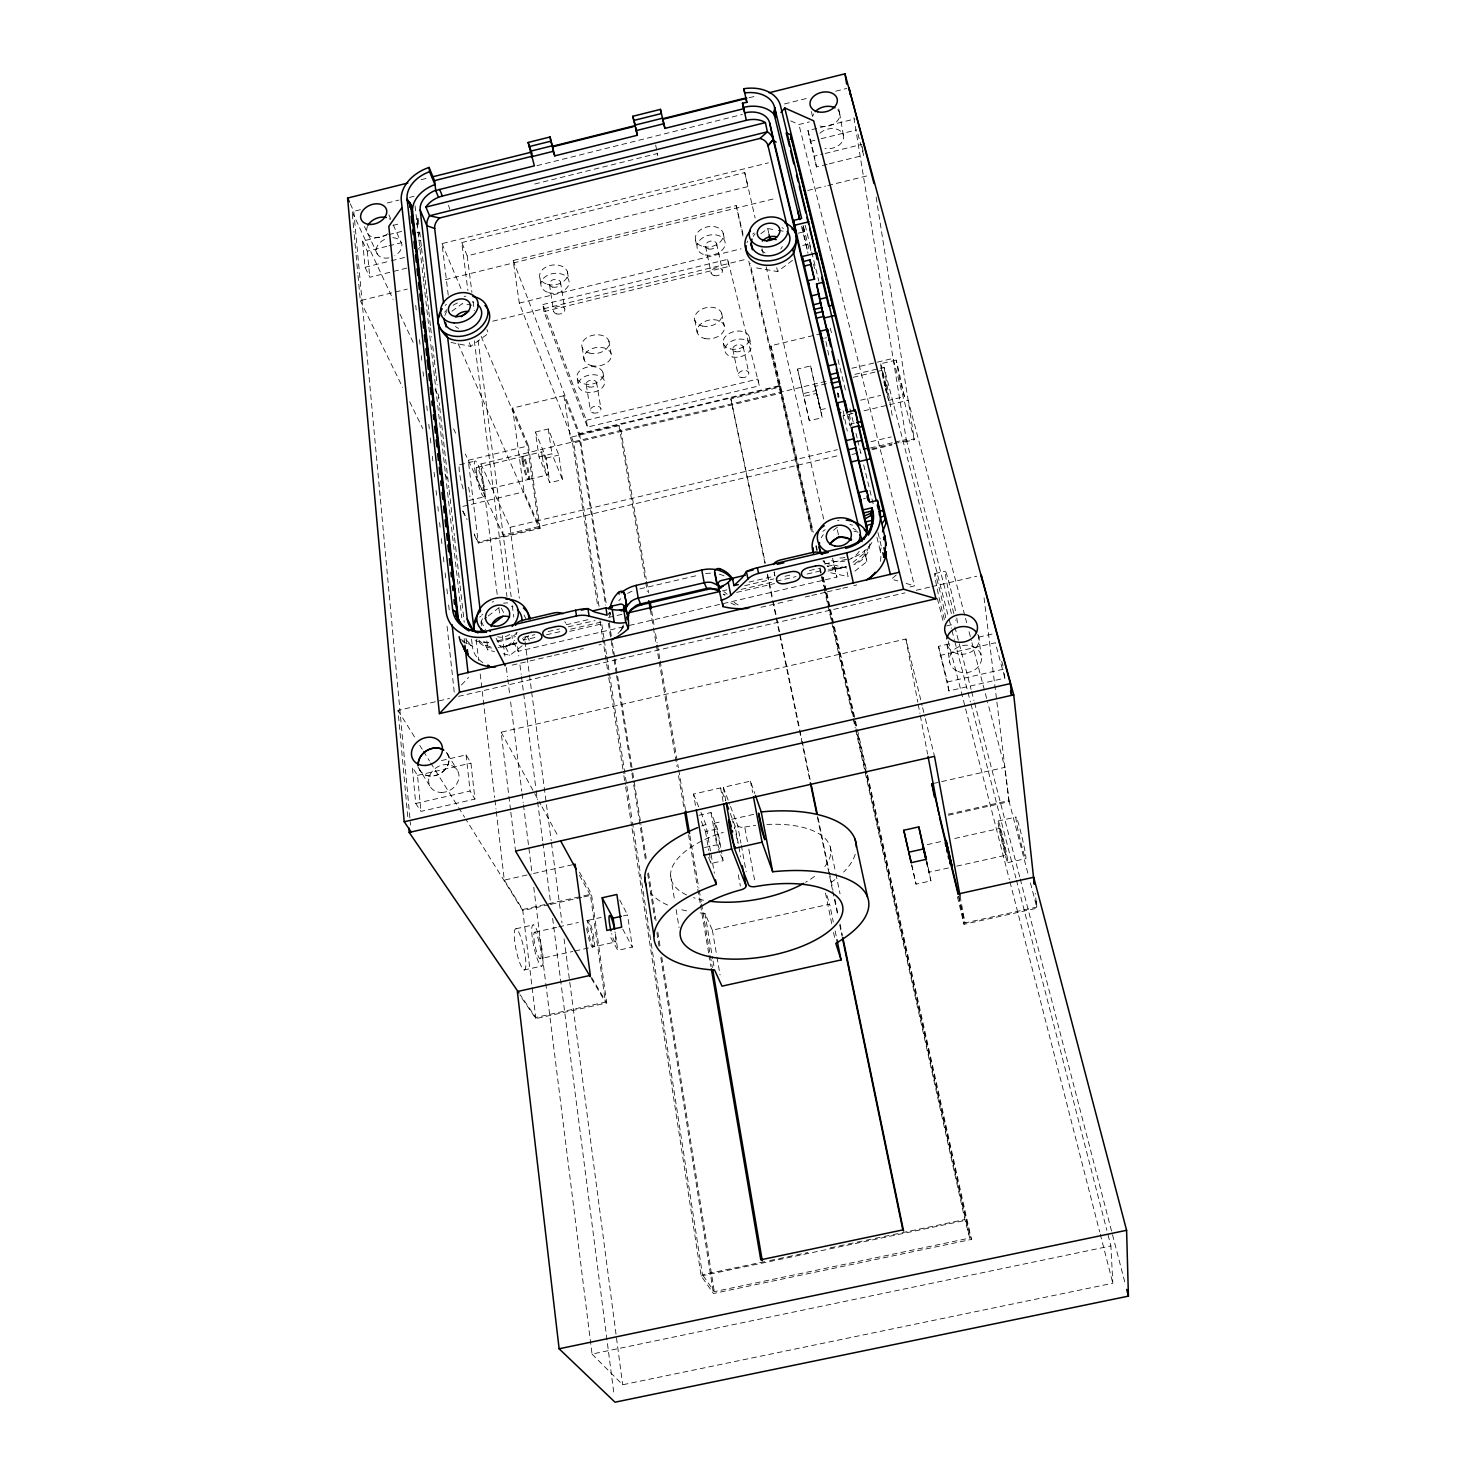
<?xml version="1.0" encoding="UTF-8"?>
<svg xmlns="http://www.w3.org/2000/svg" width="1476" height="1476" viewBox="0 0 1476 1476"><rect width="100%" height="100%" fill="white"/><g stroke="black" fill="none" stroke-linecap="round" stroke-linejoin="round"><path stroke-width="0.75" stroke-dasharray="5 3.75" d="M904.437 396.62L899.419 378.502L896.338 360.07L904.437 396.62L888.847 400.347L882.076 370.31L883.441 378.594M999.824 828.387L1006.042 855.213L999.824 828.387L952.776 838.94M416.878 224.85L418.132 218.042L418.815 224.038M880.342 561.36A33.542 27.657 -13.3 0 0 880.231 550.899L881.781 545.677M418.741 234.961L419.571 232.507M880.047 538.15L880.194 538.998M876.965 537.393L880.231 550.899L881.947 548.297M620.363 631.027L621.728 629.366A35.996 29.52 -22.6 0 0 623.389 627.042M618.001 633.555L621.728 629.366M418.206 249.259L421.14 246.012M461.434 685.03L468.575 677.392M896.246 574.976L891.541 579.09L897.795 580.954M854.936 571.138L866.892 561.581L865.047 552.67L853.017 562.282M833.423 530.29L836.837 527.578L841.099 528.482M499.054 645.529L505.659 647.152L514.515 640.289M503.261 653.739L509.829 655.362L522.135 645.805M481.748 625.898L481.213 621.359L486.49 617.3M488.242 615.953L500.548 606.452M756.561 267.912L777.612 271.584L793.092 259.887M760.841 233.743L767.723 228.577L776.136 229.998M451.01 342.469L470.789 346.362L488.464 333.336L486.914 329.591M451.951 311.178L462.56 303.429L464.165 307.192M517.006 642.78L504.681 646.506A28.45 23.081 -25.5 0 0 515.382 641.82M506.379 646.064L506.489 646.045A25.166 4.594 -14.9 0 0 516.397 643.001M421.177 179.666L427.874 178.006M749.07 97.767L755.749 96.088M360.458 209.666L352.137 211.751L393.133 299.462M387.266 202.987L398.926 200.072M409.608 197.415L414.073 196.308M536.895 165.681L742.373 114.445M784.42 103.966L808.94 97.859M835.674 91.198L846.818 88.412M534.681 184.02L657.115 153.578L658.075 157.009L657.263 153.024M392.911 225.404L401.121 223.374M790.712 120.884L798.922 124.519L809.475 121.881M406.859 268.097L369.793 277.248L365.033 267.267L362.579 241.123L386.491 235.182M388.649 234.647L401.693 231.418M827.206 164.316L816.468 166.954L807.962 130.571L855.028 118.892M362.579 241.123L367.303 251.197L386.749 246.363M388.908 245.828L401.878 242.618M810.029 141.456L818.94 139.261M821.173 138.707L856.8 129.87M448.243 295.163L442.007 243.595L768.387 162.84M461.767 242.581L744.753 172.6L747.963 186.585L467.209 255.865L461.767 242.581L467.892 290.532M365.033 267.267L389.166 261.289M391.361 260.754L404.516 257.488M816.468 166.954L814.438 156.124L823.055 153.984M825.213 153.449L861.91 144.39M829.346 163.781L863.663 155.312L857.371 131.991M599.035 606.341L573.703 442.671L519.294 303.097L513.168 260.514L736.173 205.588L743.646 236.714M358.004 275.569L360.31 300.643L407.284 289.075M445.309 279.702L776.376 198.208M807.686 190.496L825.582 186.087M827.815 185.533L868.091 175.626M798.295 233.19L804.346 231.714L803.036 225.33M519.294 303.097L741.063 248.817M542.891 304.536L727.576 259.37L759.365 385.826L587.43 427.081L543.961 311.602L542.891 304.536L586.341 420.273L587.43 427.081M492.744 321.196L747.022 259.056M802.796 245.44L809.475 243.798L810.841 250.569M543.961 311.602L729.089 266.381L727.576 259.37M474.368 534.995L478.298 543.02L540.087 528.371L524.054 491.803L512.578 408.077L563.887 395.697L578.776 434.461L605.529 605.105M812.261 530.29L770.933 345.753L820.97 333.687M824.715 338.189L826.542 337.746M535.437 432.044L548.26 428.962L558.795 455.069L562.467 479.663L549.773 482.689L538.998 456.877L535.437 432.044L546.194 458.095L549.773 482.689M797.557 369.074L803.221 393.631L816.376 390.494L822.261 417.671L809.346 420.752L797.557 369.074L810.601 365.937L820.471 409.848L819.586 406.251M586.341 420.273L757.889 379.055L759.365 385.826M540.087 528.371L528.5 445.844L468.279 460.272L478.298 543.02M513.168 260.514L579.533 433.593L779.42 385.66L750.048 263.392M851.855 368.28L893.072 358.41L914.345 439.7L900.987 442.874M578.776 434.461L780.583 386.066L770.933 345.753M563.887 395.697L570.308 437.339L619.053 425.66L621.101 431.472L646.248 579.145M764.992 563.703L730.878 398.834L780.158 387.026M459.682 464.755L474.866 461.121M881.504 370.347L880.619 363.742L896.338 360.07M497.191 594.385L480.918 463.962L828.054 380.79M854.918 374.351L884.032 367.376L948.514 617.116M570.308 437.339L572.559 443.095L781.597 393.022M476.6 467.505L522.227 456.564M523.242 456.324L542.061 451.822M819.401 405.457L815.121 386.343L832.206 382.321M853.183 377.303L882.131 370.365M538.998 456.877L551.913 453.796L562.467 479.663M546.194 458.095L558.795 455.069M810.601 365.937L816.56 393.336L803.737 396.417L809.346 420.752M482.763 490.383L528.297 479.515M529.312 479.276L548.057 474.792M820.453 409.774L826.818 408.262M860.6 400.199L880.6 395.42M468.759 500.512L483.907 496.895A18.542 2.86 75.8 0 0 480.272 470.77A18.542 2.86 75.8 0 0 474.774 469.147A18.542 2.86 75.8 0 0 483.907 496.895M462.892 506.379L524.054 491.803M852.98 413.428L843.091 415.771L844.401 422.265M864.014 410.789L908.146 400.273L964.953 616.101M854.29 423.188L849.622 424.295L850.065 426.103M480.918 463.962L510.05 527.301L837.353 449.663M870.988 441.693L891.153 436.914M836.837 455.936L503.205 535.013L465.346 454.018M870.434 447.984L892.814 442.671M895.065 442.136L906.264 439.497L853.479 115.146M481.194 336.399L527.504 446.066L538.961 527.781L478.187 542.172L474.165 533.925M871.836 448.907L891.873 444.147M894.105 443.63L914.142 438.87M852.003 454.479L860.914 452.357M872.039 449.719L892.094 444.977M863.497 498.833L865.434 498.39M828.018 571.101L846.781 566.729M639.828 588.906L698.757 575.123M610.64 613.462L608.721 613.905L610.289 617.706M496.932 640.953L515.493 636.617M587.909 619.717L566.581 624.699L566.175 621.894M749.033 582.097L772.778 576.562M824.715 563.998L848.017 558.998M523.648 637.263L534.829 634.662M548.223 631.543L559.386 628.924M568.315 626.839L595.123 620.584M608.518 617.466L621.913 614.348M722.41 590.898L726.875 589.846M744.734 585.677L773.775 578.906M784.937 576.304L791.634 574.736M809.494 570.566L818.424 568.481M827.372 566.397L834.069 564.828L836.91 577.098L625.935 626.23M522.652 638.315L523.556 640.16L537.615 636.876M546.434 634.828L561.839 631.23M570.659 629.182L601.488 621.986M741.081 589.422L774.107 581.729M776.302 581.212L796.117 576.581M807.132 574.016L820.342 570.935M504.165 646.617L516.305 643.794M569.644 631.359L603.555 623.444M736.635 592.411L774.531 583.573M623.684 626.765L518.205 651.322L512.486 639.864L511.914 635.307M512.117 665.122L527.707 661.506M529.939 660.971L552.208 655.805M554.423 655.289L583.389 648.554M760.989 607.263L785.324 601.618M787.52 601.101L794.162 599.551M805.213 596.987L809.641 595.953M811.837 595.437L825.102 592.356M827.316 591.839L840.582 588.758M842.796 588.241L849.42 586.71M934.806 573.611L945.323 571.157M909.972 586.931L914.456 585.898L798.922 124.519M407.745 816.615L397.985 710.417L449.571 698.443M458.556 696.358L904.991 592.872M916.209 590.271L929.677 587.134M931.909 586.618L976.78 576.23M946.67 625.898L955.064 623.961M510.548 809.937L501.139 732.207L905.895 638.997L922.094 705.436M441.453 760.583L466.102 754.919L470.936 763.11L474.94 799.088L420.955 811.394L415.734 803.479L412.302 767.28L417.505 775.361L420.955 811.394M1004.363 673.628L1004.879 678.148L948.92 690.916L938.478 646.377L949.622 643.813M978.625 637.152L994.234 633.555M417.505 775.361L470.936 763.11M939.972 655.473L995.322 642.78L1004.879 678.148M415.734 803.479L470.088 791.062L474.94 799.088M948.92 690.916L947.481 681.967L1003.846 669.089L1001.448 660.215M695.473 805.379L693.517 794.07L720.602 787.926L725.417 800.619M725.786 800.878L723.314 787.317L750.454 781.155L754.771 793.461M698.868 815.305L711.026 812.556L717.465 828.848L720.878 847.999M714.218 823.257L722.687 821.339M731.727 819.309L754.199 814.235M701.34 821.394L705.491 831.56L717.465 828.848M496.287 811.413L504.312 880.102L531.268 874.032M533.519 873.515L573.943 864.419M933.09 783.535L1004.769 767.391L988.385 705.085M704.458 847.556L716.727 844.807L719.937 852.777M708.591 857.501L711.063 863.46L723.166 860.748L721.266 850.121M504.312 880.102L522.67 909.548L581.599 896.338M583.795 895.858L591.47 894.124L606.747 1002.979L535.862 1018.588L519.81 995.156M948.238 814.198L1008.864 800.619L1004.769 767.391M548.998 904.714L522.781 910.581L465.844 819.235M551.175 904.235L581.747 897.371M583.924 896.891L590.474 895.415L605.437 1002.13L535.733 1017.481L520.235 994.824M948.478 815.213L1009.141 801.634L983.809 595.769M516.028 928.755L533.371 924.862M998.016 821.043L1015.968 817.04M534.847 932.205L556.6 927.352M558.777 926.873L578.371 922.5M588.241 920.304L601.156 917.408M927.26 844.623L942.666 841.191M623.425 915.858L627.54 914.935L632.355 947.131L617.798 950.36L609.034 934.437M540.105 958.736A13.561 2.417 78 0 0 538.353 939.179A13.561 2.417 78 0 0 533.925 938.496A13.561 2.417 78 0 0 540.105 958.736L572.836 951.448M575.013 950.968L592.466 947.094M593.629 946.836A13.579 2.066 77.9 0 0 591.489 927.334A13.579 2.066 77.9 0 0 587.651 926.522A13.579 2.066 77.9 0 0 593.629 946.836L615.215 942.039A13.579 1.937 77.8 0 0 615.049 931.873M926.319 861.283L928.957 872.224L948.865 867.888M956.762 866.135L1006.097 855.158M524.165 969.972A21.07 3.948 78 0 0 521.563 939.474A21.07 3.948 78 0 0 514.423 938.607A21.07 3.948 78 0 0 524.165 969.972L541.581 966.116A21.088 3.764 78 0 0 538.795 935.636A21.088 3.764 78 0 0 531.95 934.695A21.088 3.764 78 0 0 541.581 966.116M1007.868 862.611L1025.857 858.608A21.439 1.199 76.8 0 0 1019.658 827.759A21.439 1.199 76.8 0 0 1017.351 826.966A21.439 1.199 76.8 0 0 1025.765 858.663M911.633 865.01L916.061 884.161L930.913 880.877L926.873 861.449M700.141 912.943A107.25 48.468 -10.5 0 0 704.919 913.367L712.355 930.175L829.641 904.161L833.313 922.002M958.607 896.504L964.99 922.924L1036.761 907.113L1035.266 893.423M957.426 896.762L964.049 924.29L1037.038 908.201L1036.078 899.364M632.466 822.317L702.484 1274.71L767.52 1261.021M769.771 1260.559L776.505 1259.139M778.738 1258.677L785.472 1257.257M787.723 1256.777L794.439 1255.375M796.689 1254.895L807.907 1252.534M830.324 1247.81L837.058 1246.408M839.309 1245.928L846.025 1244.526M848.276 1244.047L855.01 1242.626M857.242 1242.165L863.977 1240.744M866.227 1240.264L872.943 1238.862M875.194 1238.382L881.928 1236.962M884.161 1236.501L890.895 1235.08M893.128 1234.619L899.862 1233.198M902.113 1232.718L964.917 1219.508L969.769 1238.069L714.292 1291.629L702.484 1274.71M701.137 1275.947L966.429 1220.154L971.429 1239.434L713.462 1293.493L701.137 1275.947L632.005 828.11M545.769 983.385L592.042 1354.064L1110.893 1245.947L1107.443 1232.552M592.042 1354.064L622.651 1384.765L1112.83 1283.234L1110.893 1245.947M843.128 567.54L828.792 569.367M417.191 232.452L418.649 232.193M418.704 240.127L420.808 240.44M778.239 230.348L784.568 231.4M466.951 304.259L473.556 305.514M853.884 531.212L858.128 532.135M824.715 563.057L846.135 567.78L848.11 576.599L828.94 572.356M488.039 642.816L483.63 641.728L487.929 649.957L494.497 651.58M906.135 583.426L914.456 585.898M723.461 594.551L724.919 595.105M723.185 594.145L725.122 594.883M462.449 641.506L472.357 646.119A33.155 27.011 -25.7 0 0 482.8 662.632M460.364 639.219L472.338 646.045L464.442 638.333M417.837 766.8L430.236 786.653M397.985 710.417L414.94 737.613M419.793 745.398L422.21 749.273M423.428 751.229L429.479 760.933M430.697 762.889L457.357 805.638M458.575 807.575L464.626 817.298M447.339 753.683L457.357 770.269M591.433 978.588L605.437 1002.13M591.525 977.352L606.747 1002.979M608.85 614.2L609.053 612.872M501.139 732.207L540.843 804.734M541.95 806.763L558.5 836.984M579.459 875.268L590.474 895.415M579.478 872.15L591.47 894.124M622.761 929.142L632.355 947.131M880.711 363.816L886.301 385.826M619.791 900.065L627.54 914.935M481.213 621.359L485.493 629.68M496.102 638.204L500.807 647.41L503.648 646.746A28.45 23.081 -25.5 0 1 498.113 647.429M505.659 647.152L509.829 655.362M501.379 608.13L503.87 613.167M515.936 632.817L516.582 634.145M360.31 300.643L402.616 387.339M409.682 401.786L422.782 428.63M444.94 474.054L447.966 480.235M463.077 511.213L467.117 519.46M462.615 510.917L466.545 518.943M888.681 400.328L887.297 396.048M527.153 636.193L529.164 640.326L528.574 635.824M524.072 615.049L526.489 620.086M399.959 314.074L413.631 343.318M435.088 389.277L438.999 397.616M453.649 428.944L455.586 433.132M350.236 203.743L353.76 211.345L410.549 825.102M364.461 226.529L367.1 232.193M368.004 233.964L377.505 254.425M388.908 214.887L390.605 218.688M393.28 224.869L400.623 241.344M458.095 343.576L538.961 527.781M469.184 342.635L470.789 346.362M512.578 408.077L528.5 445.844M442.007 243.595L461.601 289.997M609.643 612.503L610.713 615.049M693.517 794.07L700.085 810.25M700.897 812.28L705.823 824.42L714.384 873.257M720.749 854.77L723.166 860.748M730.233 813.313L735.048 826.025L740.712 856.929M723.314 787.317L729.697 804.254M730.491 806.376L737.668 825.435L740.915 843.091M826.929 895.489L829.641 904.161M886.91 392.911L885.526 387.782M448.519 205.275L449.719 209.223M815.158 386.417L816.007 389.904M774.937 576.064L774.494 574.459A9.188 5.203 -12.2 0 1 774.771 572.098M730.878 398.834L765.232 562.799M965.544 618.315L966.706 622.761M969.049 631.673L971.393 640.566M971.983 642.798L987.795 702.871M1008.864 800.619L1028.126 874.161M1030.432 882.943L1037.038 908.201M906.264 439.497L951.393 613.499M954.861 626.876L971.06 689.347M971.632 691.58L973.957 700.491M974.529 702.724L1019.658 876.744M1020.23 878.958L1125.524 1284.969M949.105 619.348L951.411 628.278M951.983 630.492L954.289 639.422M954.861 641.654L970.396 701.856M970.987 704.089L1015.894 878.017M1016.466 880.25L1106.871 1230.338M937.371 598.629L943.09 620.935M948.219 641.008L1009.381 879.604M1009.953 881.836L1099.694 1231.943M1100.266 1234.176L1112.83 1283.234M807.962 130.571L814.438 156.124M938.478 646.377L947.481 681.967M886.338 392.339L885.6 389.332M805.176 225.201L811.191 249.85M811.745 252.082L818.848 281.196M830.324 328.244L831.412 332.709M837.981 359.591L846.172 393.188M849.991 408.87L853.829 424.553M856.006 433.501L857.113 437.985M857.648 440.235L861.486 455.899M863.663 464.866L873.497 505.179M922.629 707.65L924.788 716.506M925.341 718.72L934.511 756.358M803.534 226.751L809.512 251.307M849.18 414.276L851.892 425.439M877.962 532.596L881.762 548.205M803.258 227.286L804.346 231.714M801.468 226.326L807.981 253.189M847.095 414.313L849.807 425.512M837.556 392.837L838.608 397.247M748.775 261.141L780.527 393.114L811.597 532.338M864.235 550.474L866.892 561.581M823.959 560.88L824.383 562.651A9.207 5.203 -12.8 0 0 822.962 560.788M816.56 393.336L822.261 417.671M926.227 860.859L930.913 880.877M885.028 385.697L883.7 379.756M838.571 396.786L837.778 393.28M884.788 385.9L883.958 382.21M744.753 172.6L755.122 218.005M762.096 248.798L763.11 253.282M766.173 266.732L824.125 520.991M832.538 558.112L836.91 577.098M926.762 861.966L928.976 872.131M838.22 393.28L839.032 396.896M776.727 267.654L777.612 271.584M767.723 228.577L769.07 234.555M823.977 560.732L824.383 562.577M837.335 529.829L838.848 536.563M911.725 864.825L916.061 884.161M780.583 386.066L813.276 532.19M816.283 545.696L817.298 550.179M823.331 577.171L826.339 590.658M826.837 592.909L867.076 772.76M867.574 775.011L971.429 1239.434M815.785 546.028L816.781 550.53M822.833 577.54L825.84 591.046M826.339 593.297L829.364 606.784M829.863 609.034L854.512 719.31M855.01 721.561L856.006 726.063M858.017 735.048L866.578 773.313M867.076 775.564L966.429 1220.154M779.42 385.66L812.077 531.84M820.102 567.836L825.121 590.326M825.637 592.577L832.667 624.053M833.165 626.304L856.763 732.022M857.261 734.273L969.769 1238.069M819.604 568.278L823.608 586.249M824.125 588.481L852.685 716.487M853.183 718.738L855.176 727.723M855.693 729.956L964.917 1219.508M736.173 205.588L743.572 238.854M837.722 395.974L837.981 397.136M749.31 337.045L751.063 345.089M723.203 233.392L724.993 241.677M743.24 346.989L748.793 372.819M883.128 378.465L881.762 371.749M716.672 243.706L722.336 270.348M732.834 349.498L738.277 375.347M721.727 313.595L724.347 326.067M774.07 571.913L774.826 575.603M705.565 246.437L711.137 273.078M830.268 847.003L835.398 871.504M835.859 873.737L840.047 893.792M723.351 343.336L725.03 351.38M885.969 385.679L887.316 392.948M767.557 574.09L772.704 598.924M773.166 601.175L801.689 738.886M802.151 741.155L810.103 779.531M818.036 817.907L828.792 869.825M829.254 872.076L832.999 890.139M834.862 899.179L838.147 914.972M840.01 923.994L842.353 935.286M767.317 574.994L775.73 615.64M776.21 617.89L799.106 728.554M799.568 730.805L809.844 780.49M817.317 816.634L832.279 888.903M832.741 891.153L837.888 915.987M839.752 925.028L842.095 936.319M695.547 240.164L697.262 248.466M835.139 930.932L836.984 939.861M825.471 893.035L831.874 924.308M833.553 932.463L834.918 939.105M802.667 227.322L807.686 251.972M825.951 341.602L828.7 355.033M813.571 264.112L814.494 268.614M843.165 410.771L847.261 431.084M655.658 145.054L656.857 151.032M694.79 320.144L697.281 332.617M848.479 416.14L850.563 426.619M750.454 781.155L752.612 792.464M905.895 638.997L917.795 702.17M918.22 704.421L919.935 713.443M920.36 715.712L927.592 754.07M811.486 111.549L812.243 115.645M737.668 825.435A6.734 3.155 -10.5 0 0 744.734 827.058L747.465 841.744M748.83 849.124L755.085 882.759M958.865 896.098L964.049 924.29M741.321 845.305L746.192 871.781M960.046 895.914L964.99 922.924M738.295 874.77L740.343 886.043M720.602 787.926L723.074 801.505M711.026 812.556L716.727 844.807M705.491 831.56L708.831 850.693M709.218 852.833L711.063 863.46M712.355 930.175L716.598 954.806M716.967 957.057L720.048 974.953M839.586 113.043L843.386 135.312M838.755 108.892L839.807 115.073M608.905 340.993L611.046 353.502M704.919 913.367L712.668 958.717M713.056 960.987L714.605 970.064M646.636 581.415L648.573 592.78M651.654 610.953L653.979 624.588M655.529 633.665L657.078 642.761M657.466 645.03L659.79 658.665M660.178 660.934L678.351 767.723M678.739 769.992L685.694 810.877M689.956 835.877L698.849 888.128M699.237 890.397L701.174 901.762M701.561 904.032L712.391 967.647M884.032 367.376L892.648 418.169M619.053 425.66L645.307 580.216M645.695 582.485L647.226 591.562M650.326 609.754L653.019 625.658M653.407 627.946L658.813 659.754M659.2 662.023L676.967 766.579M678.517 775.675L684.31 809.77M688.554 834.77L697.428 887.039M697.816 889.308L700.141 902.961M700.528 905.231L708.628 952.961M709.015 955.23L710.952 966.595M602.964 372.432L604.311 380.531M596.581 382.395L600.88 408.391M670.639 875.895L674.661 900.618M676.137 909.603L679.071 927.574M582.171 347.487L584.201 360.015M586.267 384.885L590.474 410.9M862.261 146.567L863.312 153.117M567.374 271.621L568.721 279.979M577.245 378.649L578.537 386.749M560.493 282.008L564.755 308.835M946.872 644.034L949.769 662.521M876.117 197.12L914.345 439.7M579.533 433.593L606.341 604.293M609.201 622.503L612.06 640.713M612.411 642.982L614.57 656.635M614.92 658.923L632.429 770.435M632.798 772.704L641.008 825.066M641.377 827.335L646.728 861.467M648.518 872.851L656.027 920.655M657.816 932.02L659.957 945.673M661.746 957.057L714.292 1291.629M608.389 623.296L613.739 657.429M614.09 659.698L616.23 673.351M616.599 675.621L631.58 771.192M631.931 773.461L633.352 782.557M633.721 784.845L645.842 862.205M647.632 873.571L654.754 919.087M656.894 932.74L659.034 946.374M660.824 957.758L713.462 1293.493M549.515 284.684L553.685 311.528M601.857 624.533L603.961 638.167M604.311 640.436L606.433 654.089M606.784 656.359L632.115 820.047M572.559 443.095L597.872 607.134M599.994 620.787L608.426 675.473M608.776 677.742L623.555 773.442M623.905 775.712L625.307 784.826M625.658 787.095L631.654 825.84M540.031 278.337L541.286 286.713M548.26 428.962L551.913 453.796M615.437 934.197L617.798 950.36M978.551 635.473L981.134 655.326M510.05 527.301L519.349 598.186M525.05 641.636L526.858 655.362M527.153 657.65L531.36 689.661M531.655 691.949L551.175 840.564M551.47 842.851L561.987 922.887M564.09 938.884L622.651 1384.765M467.209 255.865L471.933 292.451M473.113 301.584L474.294 310.735M478.113 340.458L511.157 596.636M512.301 605.603L513.796 617.171M517.615 646.746L518.796 655.953M519.976 665.086L521.157 674.218M521.452 676.506L535.862 788.313M536.157 790.601L537.338 799.734M537.633 802.021L542.633 840.803M542.928 843.091L550.862 904.714M552.633 918.404L614.127 1395.355M474.294 340.771L506.951 596.489M498.906 608.112L499.774 614.975M502.338 635.584L504.903 656.174M506.342 667.613L507.486 676.764M507.762 679.052L509.478 692.779M510.622 701.93L521.766 791.173M522.043 793.461L523.187 802.612M523.482 804.9L532.043 873.552M533.759 887.279L545.474 981.097M522.67 909.548L535.862 1018.588M510.825 812.224L515.53 851.099M486.84 640.935L487.929 649.957M476.195 639.698L478.611 660.307M480.217 674.034L494.681 797.667M494.94 799.974L496.01 809.125M471.545 639.182L472.357 646.119M419.719 232.009L421.287 245.699M421.546 247.986L423.114 261.676M423.372 263.964L424.922 277.654M425.199 279.942L426.749 293.632M427.007 295.92L428.575 309.609M428.833 311.897L430.402 325.587M430.66 327.875L431.693 337.008M432.745 346.122L434.036 357.543M434.295 359.83L435.863 373.52M436.121 375.808L437.154 384.922M438.206 394.055L439.497 405.476M439.756 407.745L443.409 439.7M443.667 441.988L448.87 487.634M449.128 489.921L454.331 535.567M454.59 537.854L459.792 583.5M460.069 585.788L464.22 622.3M466.047 638.259L466.564 642.816M415.07 205.902L421.822 265.422M422.081 267.709L423.649 281.436M423.907 283.724L461.822 617.89M464.147 638.499L464.682 643.075M466.102 754.919L470.088 791.062M415.715 305.366L416.214 309.942M419.498 339.664L419.996 344.24M421.25 355.679L421.749 360.255M423.003 371.694L423.52 376.251M426.785 405.992L427.284 410.549M428.796 424.276L429.295 428.852M430.309 438.003L431.066 444.848M432.32 456.287L432.819 460.863M434.073 472.302L434.571 476.877M436.084 490.585L436.582 495.161M437.837 506.6L438.354 511.176M439.608 522.596L440.106 527.172M441.361 538.611L442.117 545.474M443.372 556.895L444.128 563.758M445.143 572.909L445.9 579.773M446.896 588.906L447.652 595.769M448.649 604.92L449.405 611.784M447.062 626.193L454.294 692.65M367.303 251.197L369.793 277.248M352.34 214.02L354.019 232.267M354.222 234.536L355.901 252.765M356.122 255.053L357.801 273.281M956.762 617.946A26.826 1.328 77.2 0 1 955.728 619.994M953.847 613.462A26.826 1.328 77.2 0 1 946.042 578.371A26.826 1.328 77.2 0 1 947.666 577.559A26.826 1.328 77.2 0 1 955.802 612.503M944.419 619.422A26.808 1.181 77.2 0 1 935.821 581.895A26.808 1.181 77.2 0 1 937.408 581.23A26.808 1.181 77.2 0 1 945.895 618.795M615.4 942.02A13.579 1.937 77.8 0 1 611.636 933.515M977.776 634.348A16.31 13.801 -8.7 0 1 966.3 653.776A16.31 13.801 -8.7 0 1 946.559 641.506M446.748 752.889A16.051 13.284 -30.5 0 1 439.59 773.904A16.051 13.284 -30.5 0 1 418.723 767.778M387.69 233.798A13.542 9.631 -22.8 0 1 372.136 236.953A13.542 9.631 -22.8 0 1 367.432 226.437M389.184 218.688A13.542 9.631 -22.8 0 1 390.273 219.5M837.722 109.759A13.801 9.889 -13.3 0 1 834.955 123.117A13.801 9.889 -13.3 0 1 817.021 124.833M812.686 116.678A13.801 9.889 -13.3 0 1 813.645 113.929M856.781 584.883A33.542 27.657 -13.3 0 1 853.848 585.677M516.618 634.09A9.133 5.092 -7.1 0 1 516.545 632.927M868.644 546.434A28.782 23.616 -13.5 0 1 853.921 564.016M845.859 566.95A28.782 23.616 -13.5 0 1 827.003 565.861M837.593 520.438A28.782 23.616 -13.5 0 1 839.014 520.235M845.84 567.005A23.358 4.336 -13.1 0 1 828.22 569.238M859.198 551.323A21.586 17.712 -13.5 0 1 828.147 559.275M821.246 537.762A21.586 17.712 -13.5 0 1 823.276 534.718M852.999 528.316A21.586 17.712 -13.5 0 1 856.191 530.382M517.172 632.484A21.347 17.306 -25.5 0 1 496.397 641.285M480.918 623.481A21.347 17.306 -25.5 0 1 483.39 616.95M511.416 606.193A21.347 17.306 -25.5 0 1 513.039 606.839M444.848 315.569A19.354 14.317 -22.1 0 1 446.767 311.528M453.058 305.347A19.354 14.317 -22.1 0 1 458.335 302.654A25.738 19.077 -22.1 0 0 456.49 303.281M472.265 301.805A19.354 14.317 -22.1 0 1 473.722 302.303M753.24 236.418A19.594 14.594 -14.7 0 1 755.122 233.817M782.04 227.691A19.594 14.594 -14.7 0 1 783.498 228.429M444.663 312.229A25.738 19.077 -22.1 0 1 446.97 309.665M479.663 617.079A31.531 21.697 42.8 0 1 480.899 616.341M445.143 305.477A25.812 19.096 -22.1 0 1 446.49 304.24M464.073 296.381A25.812 19.096 -22.1 0 1 465.918 296.178M526.102 636.949A28.376 23.044 -25.5 0 1 523.556 640.16M481.711 615.271A28.376 23.044 -25.5 0 1 482.597 614.237M503.556 603.186A28.376 23.044 -25.5 0 1 507.726 602.909M490.346 646.709A28.45 23.081 -25.5 0 1 478.833 640.215M492.228 602.097A28.45 23.081 -25.5 0 1 493.556 601.544M822.87 531.378A28.69 23.579 -13.5 0 1 825.176 529.7M849.955 524.552A28.69 23.579 -13.5 0 1 852.704 525.179M746.967 242.654A26.07 19.446 -14.7 0 1 747.594 241.141M752.778 234.131A26.07 19.446 -14.7 0 1 754.144 232.931M618.813 600.787A30.018 24.741 -21 0 1 620.75 598.684M627.577 593.444A30.018 24.741 -21 0 1 632.595 591.009M705.676 573.592A30.073 24.871 -18.6 0 1 711.063 573.168M719.31 574.201A30.073 24.871 -18.6 0 1 724.458 576.083M782.28 246.474A11.402 8.505 -14.7 0 1 780.749 249.02M765.048 252.857A11.402 8.505 -14.7 0 1 760.989 249.241M458.63 328.355A11.254 8.339 -22.1 0 1 455.494 326.38M509.737 634.459A12.417 10.074 -25.5 0 1 497.615 636.746M844.881 557.338A12.546 10.314 -13.5 0 1 837.907 557.817M623.389 624.975A29.852 24.52 -22.6 0 1 620.363 630.805M601.175 644.385A29.852 24.52 -22.6 0 1 598.961 644.938M723.793 591.673A21.347 17.694 -18.6 0 1 727.133 594.293M735.214 605.068A36.162 29.834 -16.7 0 1 730.325 602.559M738.166 604.957A30.018 24.797 -16.7 0 1 731.45 599.791M488.777 642.374A34.169 27.601 -25.6 0 1 473.243 639.975M564.699 621.728A9.133 5.111 -7.7 0 1 565.88 623.167M491.748 648.019A24.907 20.221 -25.6 0 1 476.877 639.606M610.012 612.522A3.598 2.952 -21.9 0 0 610.012 613.352A30.147 24.815 -21 0 1 609.92 612.116M871.929 542.522A34.575 28.265 -13.4 0 1 851.043 558.168M869.825 543.832A25.203 20.701 -13.3 0 1 853.903 564.718M417.062 218.983A27.564 15.424 41.1 0 1 418.298 218.245M417.007 224.02A30.276 11.07 -74.1 0 1 418.169 218.042M417.228 226.603A35.479 25.498 -21.5 0 1 418.077 224.223M819.918 133.264A13.635 9.834 -13.2 0 1 837.796 129.574A13.635 9.834 -13.2 0 1 841.984 142.102A13.635 9.834 -13.2 0 1 824.973 148.375M392.856 237.673A13.376 9.594 -22.8 0 1 401.915 244.721A13.376 9.594 -22.8 0 1 394.756 255.791M388.926 257.894A13.376 9.594 -22.8 0 1 376.251 251.086A13.376 9.594 -22.8 0 1 386.933 238.485M463.15 488.851A18.524 2.989 75.8 0 1 459.46 465.106M468.612 487.191A18.524 2.989 75.8 0 1 469.885 496.766M446.564 752.594A16.088 13.321 -30.5 0 1 439.866 773.775A16.088 13.321 -30.5 0 1 418.723 767.926M586.673 920.692A13.579 2.085 77.9 0 1 591.322 931.301A13.579 2.085 77.9 0 1 592.946 946.762A13.579 2.085 77.9 0 1 588.426 937.278M587.503 933.256A13.579 2.085 77.9 0 1 586.673 928.386M719.273 848.866A13.874 1.181 77.4 0 1 714.31 828.516A13.874 1.181 77.4 0 1 716.008 827.759A13.874 1.181 77.4 0 1 720.306 848.405M732.428 820.73A13.893 1.052 77.3 0 1 733.148 822.888M734.384 827.28A13.893 1.052 77.3 0 1 734.716 828.59M735.97 834.014A13.893 1.052 77.3 0 1 737.594 842.888M855.231 854.272A107.25 48.468 -10.5 0 1 843.663 872.058M834.918 879.641A107.25 48.468 -10.5 0 1 827.962 884.493M686.617 910.876A107.25 48.468 -10.5 0 1 678.425 908.884M667.65 905.046A107.25 48.468 -10.5 0 1 650.676 893.22M701.672 825.97A107.25 48.468 -10.5 0 1 705.823 824.42M766.911 824.457A81.217 36.679 -10.5 0 1 822.944 868.774M814.549 876.375A81.217 36.679 -10.5 0 1 805.582 882.297M703.591 900.231A81.217 36.679 -10.5 0 1 693.48 897.666M686.598 894.954A81.217 36.679 -10.5 0 1 723.314 832.335M744.734 827.058A81.217 36.679 -10.5 0 1 755.675 825.416M735.048 826.025A6.734 3.155 -10.3 0 1 734.402 828.11M523.353 461.416A11.937 1.568 76 0 0 528.998 479.368A11.937 1.568 76 0 0 526.452 462.634A11.937 1.568 76 0 0 523.353 461.416M542.227 456.896A11.937 1.458 76.1 0 0 547.78 474.885A11.937 1.458 76.1 0 0 545.142 458.169A11.937 1.458 76.1 0 0 542.227 456.896M476.527 472.615A11.919 1.845 75.8 0 0 482.412 490.493A11.919 1.845 75.8 0 0 480.087 473.741A11.919 1.845 75.8 0 0 476.527 472.615M522.338 461.656A11.937 1.587 76 0 0 527.984 479.608A11.937 1.587 76 0 0 525.456 462.874A11.937 1.587 76 0 0 522.338 461.656M957.961 671.432A16.107 13.69 -8.5 0 0 981.522 657.798A16.107 13.69 -8.5 0 0 956.928 647.687A16.107 13.69 -8.5 0 0 957.961 671.432M441.564 792.446A15.849 13.21 -30.7 0 0 457.966 771.413A15.849 13.21 -30.7 0 0 431.933 771.671A15.849 13.21 -30.7 0 0 441.564 792.446M999.547 830.951A21.42 0.996 76.9 0 0 1007.776 862.667A21.42 0.996 76.9 0 0 1001.54 831.818A21.42 0.996 76.9 0 0 999.547 830.951M703.406 246.621A14.243 10.055 -13 0 0 723.369 234.278A14.243 10.055 -13 0 0 701.321 229.26A14.243 10.055 -13 0 0 703.406 246.621M705.122 254.905A14.28 10.037 -12.9 0 0 725.159 242.562A14.28 10.037 -12.9 0 0 703.056 237.581A14.28 10.037 -12.9 0 0 705.122 254.905M547.338 284.296A14.17 9.945 -7.7 0 0 567.762 273.411A14.17 9.945 -7.7 0 0 545.954 267.101A14.17 9.945 -7.7 0 0 547.338 284.296M548.629 292.635A14.207 9.926 -7.7 0 0 569.109 281.75A14.207 9.926 -7.7 0 0 547.245 275.477A14.207 9.926 -7.7 0 0 548.629 292.635M583.979 383.834A13.284 8.764 -8.6 0 0 603.278 374A13.284 8.764 -8.6 0 0 583.02 368.649A13.284 8.764 -8.6 0 0 583.979 383.834M585.271 391.915A13.321 8.745 -8.6 0 0 604.643 382.099A13.321 8.745 -8.6 0 0 584.33 376.767A13.321 8.745 -8.6 0 0 585.271 391.915M730.602 348.945A13.358 8.856 -12.8 0 0 749.457 337.838A13.358 8.856 -12.8 0 0 728.904 333.65A13.358 8.856 -12.8 0 0 730.602 348.945M732.299 356.971A13.395 8.838 -12.8 0 0 751.21 345.882A13.395 8.838 -12.8 0 0 730.602 341.712A13.395 8.838 -12.8 0 0 732.299 356.971M556.655 313.908A5.738 3.948 -7.8 0 0 564.902 309.536A5.738 3.948 -7.8 0 0 556.083 307.082A5.738 3.948 -7.8 0 0 556.655 313.908M735.768 351.749A5.35 3.524 -12.8 0 0 743.314 347.303A5.35 3.524 -12.8 0 0 735.048 345.661A5.35 3.524 -12.8 0 0 735.768 351.749M714.329 275.643A5.756 3.985 -12.9 0 0 722.41 270.698A5.756 3.985 -12.9 0 0 713.48 268.78A5.756 3.985 -12.9 0 0 714.329 275.643M552.467 287.082A5.683 3.967 -7.7 0 0 560.659 282.709A5.683 3.967 -7.7 0 0 551.895 280.219A5.683 3.967 -7.7 0 0 552.467 287.082M593.204 412.948A5.369 3.469 -8.7 0 0 601.009 409.018A5.369 3.469 -8.7 0 0 592.798 406.933A5.369 3.469 -8.7 0 0 593.204 412.948M588.979 386.97A5.332 3.505 -8.6 0 0 596.71 383.022A5.332 3.505 -8.6 0 0 588.573 380.9A5.332 3.505 -8.6 0 0 588.979 386.97M741.229 377.579A5.406 3.505 -12.7 0 0 748.849 373.133A5.406 3.505 -12.7 0 0 740.528 371.528A5.406 3.505 -12.7 0 0 741.229 377.579M708.738 249.02A5.72 4.022 -12.9 0 0 716.727 244.075A5.72 4.022 -12.9 0 0 707.871 242.101A5.72 4.022 -12.9 0 0 708.738 249.02M591.175 365.513A13.874 9.262 -8.9 0 0 611.378 355.163A13.874 9.262 -8.9 0 0 590.252 349.461A13.874 9.262 -8.9 0 0 591.175 365.513M589.127 353.004A13.819 9.299 -8.8 0 0 609.219 342.653A13.819 9.299 -8.8 0 0 588.186 336.897A13.819 9.299 -8.8 0 0 589.127 353.004M704.956 338.521A13.93 9.336 -12.2 0 0 724.495 326.879A13.93 9.336 -12.2 0 0 702.927 322.451A13.93 9.336 -12.2 0 0 704.956 338.521M702.447 326.067A13.874 9.354 -12.2 0 0 721.893 314.425A13.874 9.354 -12.2 0 0 700.399 309.96A13.874 9.354 -12.2 0 0 702.447 326.067"/><path stroke-width="1.5" d="M816.339 254.481L780.509 105.829A36.31 25.904 -14.9 0 0 743.793 88.726L744.771 92.933A30.24 21.568 -14.9 0 1 774.605 107.342L774.273 115.017L776.118 114.63M883.589 539.589L884.364 536.969L885.748 542.578A45.811 25.461 49 0 1 886.338 545.364M774.974 108.892L773.811 112.785L799.512 218.706M882.556 531.858L886.172 522.818L884.641 516.083L880.416 517.08L884.659 535.917M867.242 529.589L863.128 509.884L872.076 507.781L870.914 513.297L864.346 515.936M745.398 575.216L732.483 578.241L733.941 585.621L742.188 577.743L746.432 571.563A15.664 3.303 -12.7 0 1 757.391 567.725L845.416 547.153L845.656 548.352A32.601 26.586 -13.5 0 0 871.357 514.81L872.925 511.268L872.076 507.781M610.105 608.223A30.147 24.815 -21 0 1 618.462 592.411A3.561 2.915 -21.4 0 1 624.385 593.407L626.949 606.101L630.879 601.562M626.525 617.835L630.639 609.754L636.156 605.474A16.531 13.653 -21.1 0 1 640.473 603.942L706.1 588.61A16.568 13.708 -18.6 0 1 710.62 588.094L719.642 591.267M476.028 620.603L475.641 621.212A21.808 15 42.5 0 0 473.851 627.3L473.87 628.407M401.656 208.005L388.815 226.418L439.405 713.646L935.987 598.739L813.7 120.847L784.752 107.969L780.933 112.453M882.002 523.593L885.379 519.128M768.018 145.81L773.203 139.722L769.642 122.895A22.029 15.793 -14.9 0 0 744.697 112.914L742.483 103.209A30.092 21.531 -14.9 0 1 746.856 102.361L743.793 88.726M787.095 225.957L767.963 145.589L773.166 139.593A21.826 15.738 -14.9 0 0 767.372 131.807L765.417 122.6A21.937 15.775 -14.9 0 0 746.358 120.331L442.394 196.05A21.974 15.701 -21.4 0 0 425.9 207.083L429.571 215.754A21.863 15.682 -21.5 0 0 426.859 225.699L473.944 629.403M456.102 616.359L457.228 614.053L411.38 205.404L407.099 199.186A30.166 21.402 -21.4 0 1 429.59 171.696L429.073 167.415A36.199 25.682 -21.4 0 0 401.306 200.625L446.084 611.507A41.365 33.284 -25.5 0 0 489.921 636.156L505.179 665.805M439.405 713.646L459.534 692.207L903.57 589.201L935.987 598.739M747.225 608.444A52.785 29.907 -11.6 0 1 722.982 606.562L718.443 587.245A15.885 9.04 -10.9 0 0 728.24 582.319L732.483 578.241M720.934 600.234A15.959 9.004 -10.9 0 0 730.768 595.326L747.926 578.998A16.125 9.096 -11.7 0 1 758.553 573.408L846.689 552.817A41.845 34.096 -13.5 0 0 879.678 509.681L877.408 500.401L869.585 502.227L866.781 490.696L858.958 492.541L861.025 503.15L837.39 402.874L844.992 401.048L847.648 411.952L855.231 410.144L876.227 500.641M760.011 138.43L767.372 131.807L429.571 215.754L439.571 218.005L760.011 138.43A15.461 11.162 -14.9 0 1 767.944 145.515M830.361 543.297L838.848 536.563L851.541 539.293M490.733 625.621L502.965 616.193M766.542 241.086L769.955 238.522L776.247 239.592M461.287 316.694L466.564 312.82M864.954 518.943L871.615 515.032M883.478 537.393L885.139 536.581M790.306 139.353L791.523 138.947L790.564 134.63L786.173 132.877L789.439 146.198M442.357 196.05L439.682 189.463L534.404 165.847L528.131 142.471L550.087 136.973L554.755 155.866L637.3 135.275L635.787 127.489M637.3 135.275L632.78 116.29L660.436 109.372L664.92 128.394L743.756 108.707L742.483 103.209M528.777 146.696L550.788 141.198L550.087 136.973M633.591 120.497L661.285 113.56L660.436 109.372M530.364 151.253L552.319 145.755L550.788 141.198M634.901 125.128L662.54 118.228L664.92 128.394M553.149 146.087L635.418 125.534L632.78 116.29M662.945 118.67L741.505 99.04A36.125 25.867 -14.9 0 1 745.86 98.154L746.856 102.361M411.177 831.984L404.221 821.763L347.58 198.061L407.8 183.024M432.339 176.88L530.474 152.379M552.78 146.788L633.075 126.733M664.311 118.929L746.838 98.32M769.144 92.748L844.973 73.8L1010.377 683.591L1011.669 695.325L1010.47 690.879M532.873 156.069L438.464 179.629A35.922 25.609 -21.4 0 0 434.571 180.773L435.771 190.718A22.066 15.719 -21.4 0 1 439.663 189.463M531.231 156.825L553.223 151.327L552.319 145.755M635.99 130.663L663.665 123.763M425.9 207.083L765.417 122.6M769.642 122.895L796.284 233.688L793.516 220.422L801.634 218.43L774.66 107.563M854.364 411.472L816.652 253.005L802.206 256.529L803.221 262.193L801.45 255.366L794.678 225.256L808.977 221.751M814.641 279.075L807.999 280.68L808.94 285.2L803.387 261.473L809.973 259.868L814.531 279.333M804.328 266.031L810.914 264.425L809.973 259.868M819.623 299.204L816.523 283.927L823.811 282.156M816.449 317.93L811.652 295.809L818.977 294.038L816.523 283.927M820.066 299.093L826.837 297.469M813.497 304.739L820.785 302.967L818.977 294.038M814.494 309.37L821.781 307.598L819.992 301.012M790.564 134.63L832.63 305.255L828.682 306.196L821.597 277.322M815.379 313.299L822.667 311.547L821.781 307.598M828.331 335.126L823.793 316.418L816.505 318.189L822.704 341.528M822.519 312.488L823.848 318.096L835.065 315.384M822.261 341.602L820.158 331.196L827.575 329.406L846.08 408.151M821.505 338.963L822.888 338.631M828.7 340.07L829.641 339.775L827.575 329.406M833.276 387.93L828.479 365.827L835.988 364.019M830.268 374.553L837.741 372.764M831.283 379.184L838.737 377.395M832.169 383.17L839.623 381.398M840.803 386.417L833.331 388.188L839.18 412.376L840.803 412.616M838.571 409.941L839.973 409.608M846.468 411.269L844.992 401.048M856.615 422.634L861.228 421.527M854.918 444.959L851.449 427.616L859.087 425.808M846.449 440.531L854.143 438.704L851.449 427.616M854.346 442.191L861.91 440.401M848.313 449.737L855.969 447.911L854.143 438.704M870.305 458.316L867.888 448.151L863.737 449.128L858.276 425.844M851.062 461.97L858.7 460.161L866.227 491.176M856.947 454.239L858.681 461.637L870.434 458.851M860.121 499.626L861.08 499.405M867.371 497.929L868.275 499.571M863.737 512.91L870.526 511.323L871.744 516.784A32.546 26.55 -13.5 0 1 868.386 535.161M878.866 511.379L883.146 510.382M879.143 514.81L880.102 514.589L877.408 500.401M865.563 521.932L872.205 520.382M873.054 523.851L866.394 525.401A25.479 20.83 -13.4 0 1 863.903 539.533M621.156 592.835A30.11 24.797 -21 0 1 636.101 585.382L701.764 570.013A30.166 24.907 -18.6 0 1 732.151 579.404M408.889 203.337L407.099 199.186L452.689 609.957A34.465 27.73 -25.5 0 0 489.22 630.437L575.64 610.252A15.59 3.247 -11.6 0 1 587.909 608.629L594.976 612.134L607.097 615.234L605.935 607.817L593.168 610.806M581.286 610.178L587.946 608.61L589.072 616.101L614.274 622.485A15.922 8.93 -9 0 0 625.787 622.411L628.296 628.591A52.564 29.538 -8.2 0 1 613.001 638.887M753.037 570.013L746.432 571.563L747.926 578.998M777.298 564.349L783.922 562.799M821.394 554.035L828.018 552.485M608.665 608.776A3.598 2.952 -21.9 0 1 611.617 606.175L619.975 604.219A3.653 2.989 -21.6 0 1 623.795 605.806L628.13 616.654A71.549 7.454 76.6 0 1 628.296 628.591M732.779 579.238A3.616 2.989 -17.6 0 0 729.568 578.61L721.155 580.566A3.672 3.026 -17.9 0 0 718.148 583.758L719.033 588.721L718.443 587.245M489.921 636.156L576.489 615.935A16.051 8.967 -8.1 0 1 589.072 616.101M627.411 614.44A21.291 17.62 -21.1 0 1 642.023 604.699L707.225 589.477A21.347 17.694 -18.6 0 1 718.129 589.404M619.975 610.308L624.348 609.293L623.795 605.806M718.83 587.245L723.222 586.212M621.193 610.99L622.152 610.769M623.112 610.547L624.44 610.861L624.348 609.293M718.812 588.37L721.653 587.54M815.582 565.954L808.387 567.633A8.321 4.686 -12.7 0 0 801.486 574.072L801.763 575.068A8.358 4.705 -12.7 0 0 810.97 577.688M733.941 585.621L738.258 584.625M628.61 612.78L720.177 591.415M786.136 583.481L793.184 581.839A8.339 4.686 -12.3 0 0 800.084 575.474L799.826 574.459A8.303 4.668 -12.3 0 0 790.546 571.802L783.332 573.481A8.303 4.686 -12.2 0 0 776.542 579.884L776.819 580.898A8.339 4.686 -12.2 0 0 786.062 583.5M811.025 577.688L818.055 576.046A8.339 4.705 -12.8 0 0 825.066 569.644L824.826 568.629A8.303 4.686 -12.8 0 0 815.619 565.954M457.634 674.956L899.382 572.227M404.221 821.763L1010.377 683.591M408.778 827.907L409.203 832.427L1013.735 694.845L981.282 575.179L981.835 579.754M573.943 864.419L575.105 864.161L590.363 975.378L517.356 991.54L559.127 1348.787L615.012 1402.2L1128.42 1296.131L1126.594 1230.301L1033.698 877.279L958.459 893.921L931.891 783.811L933.09 783.535M696.266 809.918L704.107 855.194L731.672 848.995L745.97 885.618A6.845 3.026 -10.3 0 1 741.026 889.825A82.527 35.276 -10.5 0 0 700.196 954.105A82.527 35.276 -10.5 0 0 836.781 923.625A82.527 35.276 -10.5 0 0 755.786 886.523A6.845 3.044 -10.5 0 1 748.627 885.028L734.439 848.386L726.21 803.147M734.439 848.386L762.059 842.187L772.686 871.762A108.984 46.605 -10.5 0 1 863.073 889.825A108.984 46.605 -10.5 0 1 835.785 943.33L841.099 959.953L721.985 986.153L714.605 970.064A108.984 46.605 -10.5 0 1 653.905 936.264A108.984 46.605 -10.5 0 1 716.321 884.364L715.546 879.917M602.153 897.777L616.894 894.474L621.71 927.149L606.839 930.452L602.153 897.777L613.112 918.164L614.57 928.183M908.201 850.028L903.773 830.25L918.81 826.892L926.411 859.29L911.245 862.667L908.699 852.224L923.423 848.94L918.81 826.892M613.112 918.164L621.359 916.319M559.127 1348.787L1126.594 1230.301M605.935 607.817L612.208 609.422A15.849 8.985 -8.9 0 0 623.684 609.367L624.071 610.326M443.575 303.189L434.682 228.485L426.859 225.699L420.18 210.072A22.066 15.738 -21.4 0 1 435.586 190.275L438.501 197.304M642.023 604.699L640.473 603.924L638.222 598.149L636.101 585.382M791.892 228.835L792.612 229.241A20.424 10.461 -69.4 0 1 795.453 232.894L795.749 233.743M452.689 609.957L456.269 612.245A32.214 25.941 -25.5 0 0 486.49 632.115M864.18 529.755L864.678 530.161A22.029 12.933 -73 0 1 867.132 533.187M707.225 589.477L704.163 582.725L701.764 570.013M489.239 630.455L490.419 631.414M407.247 200.552L410.457 203.301L457.228 614.053A32.158 25.922 -25.5 0 0 469.054 630.935M409.203 832.427L518.943 992.942M590.252 976.632L515.53 851.099L934.511 756.358L960.046 895.914M560.695 841.006L576.138 869.216M456.822 617.688L458.593 621.009L412.616 211.954L409.608 204.979M420.18 210.072L467.228 618.979L473.298 630.529M829.623 339.849L828.848 337.192M347.58 198.061L349.351 201.861M445.844 333.521L447.689 337.672L480.346 611.765M704.107 855.194L716.321 884.364M846.929 411.158L846.504 409.867M429.59 171.696L434.903 184.611A29.944 21.347 -21.4 0 0 412.616 211.954M611.617 606.175L612.134 607.466M429.073 167.415L434.571 180.773M618.462 592.411L619.145 594.127M626.119 604.016A11.181 9.188 -21.1 0 0 625.104 607.226L628.259 615.086A35.996 29.52 -22.6 0 1 627.005 619.846M624.385 593.407L626.949 606.101M726.229 802.741L728.627 809.088M528.131 142.471L532.19 154.113M755.491 795.509L761.229 811.929L772.686 871.762M553.223 151.327L554.755 155.866M718.148 583.758L719.55 588.075A10.627 8.764 -18.4 0 0 719.329 587.522L718.646 585.382A11.199 9.243 -18.5 0 0 716.616 582.854L714.605 572.301A3.579 2.934 -17.9 0 1 719.753 568.703A30.221 24.926 -18.6 0 1 732.908 579.533M719.568 588.26L719.329 587.522A11.181 9.225 -18.5 0 0 717.299 585.013L712.115 582.577A16.181 13.376 -18.6 0 0 704.163 582.743L638.222 598.149A16.144 13.302 -21.1 0 0 630.879 601.544M716.616 582.854L717.318 584.994L715.288 574.459M714.605 572.301L715.122 573.906M719.753 568.703L720.306 570.437M729.568 578.61L729.919 579.717M868.626 500.862L868.644 500.18M884.493 515.604L883.404 511.397M816.892 256.603L817.556 258.706L816.652 253.005M880.01 515.807L878.995 511.895M862.224 425.42L861.504 422.579M945.452 842.482L946.356 845.988M1126.686 1289.434L1128.42 1296.131M949.824 862.98L950.064 863.921M784.752 107.969L903.57 589.201M867.888 448.151L862.593 426.712L858.479 427.118M791.523 138.947L886.172 522.818M790.546 150.644L793.811 163.984M796.523 175.091L798.165 181.751M799.254 186.197L805.804 212.876M806.892 217.323L808.516 223.983M809.604 228.429L817.243 259.536M877.279 504.94L878.331 509.238M834.789 314.296L832.63 305.255M883.884 547.744L890.452 574.625M882.851 552.67L883.94 557.135M823.793 316.418L821.302 307.045M797.667 210.662L799.844 219.629M810.693 264.37L813.959 277.802M823.848 318.096L830.822 346.86M831.892 351.288L835.121 364.554M836.191 368.982L846.947 413.243M858.681 461.637L865.988 491.692M867.021 495.991L868.072 500.29M858.7 460.161L855.969 447.911M946.854 848.091L948.016 852.943M939.492 817.243L947.463 850.268M949.585 859.069L958.09 894.308M793.516 220.422L794.678 225.256M802.206 256.529L803.387 261.473M807.999 280.68L811.652 295.809M820.158 331.196L828.479 365.827M858.958 492.541L863.128 509.884M773.147 139.5L867.039 530.474M858.349 525.511L792.63 248.78M948.81 858.811L948.238 856.394M924.437 851.966L922.851 845.563L926.024 859.973M751.911 247.414L750.97 243.466L752.373 249.776M923.423 848.94L925.766 858.866M924.696 853.017L926.135 859.235M903.773 830.25L911.245 862.667M948.33 854.29L949.252 858.368M947.315 852.427L946.706 849.752M822.962 312.838L822.667 311.547M856.634 452.818L855.416 447.32M769.07 234.555L769.955 238.522M819.051 546.932L820.564 553.648M743.756 108.707L746.358 120.331M846.689 552.817L853.294 582.817M821.357 305.68L820.785 302.967M949.806 860.895L950.47 863.995M855.01 839.106L867.537 897.076M945.913 846.117L945.341 843.331M786.671 223.706L786.966 225.108M858.036 523.685L858.571 526.231M811.505 786.302L817.114 813.387M842.814 937.555L903.57 1231.021M810.324 782.76L816.855 814.365M842.556 938.588L902.832 1229.895L760.767 1259.803L711.34 968.865M774.605 107.342L775.749 112.859M836.984 939.861L841.099 959.953M837.39 402.874L839.42 412.929M757.409 567.743L758.553 573.408M865.692 522.522L866.965 528.814M866.781 490.696L868.552 499.737M871.357 514.81L871.744 516.784M728.24 582.319L730.768 595.326M438.261 323.189L438.483 324.166A20.166 12.195 39 0 0 441.453 330.421L444.091 333.927A29.096 17.546 39.1 0 0 447.689 337.672A25.738 19.077 -22.1 0 0 481.25 332.506A25.738 19.077 -22.1 0 0 484.921 305.495M855.231 410.144L857.667 422.726M931.891 783.811L934.382 796.874M753.461 796.985L762.059 842.187M928.017 756.321L939.068 814.973M880.102 514.589L880.323 515.844M742.317 865.748L745.97 885.618M723.48 803.756L731.672 848.995M796.191 235.588L796.339 236.603A20.406 10.461 -69.4 0 1 796.062 243.724L795.158 248.153A29.446 15.055 -69.5 0 1 793.571 253.208A26.07 19.446 -14.7 0 1 763.11 264.96A26.07 19.446 -14.7 0 1 746.173 245.699M650.123 601.857L651.285 608.684M685.694 810.877L689.569 833.608M712.779 969.917L762.28 1260.744M648.776 600.658L650.326 609.754M684.698 812.04L688.167 832.501M844.973 73.8L846.67 84.15M850.158 94.685L849.051 87.859L873.976 183.559M623.684 609.367L625.787 622.411M612.208 609.422L614.274 622.485M644.772 877.334L653.905 935.95M575.64 610.252L576.489 615.935M445.641 322.654L446.139 326.86M467.339 649.625L467.855 654.163L460.863 642.632A27.675 18.524 45.4 0 1 459.165 636.673M464.94 645.363L468.058 672.816M411.14 216.308L411.896 223.153M412.671 229.998L413.169 234.555M413.944 241.418L414.701 248.263M415.476 255.108L416.232 261.953M417.007 268.798L417.763 275.643M418.538 282.488L419.295 289.333M419.811 293.909L420.568 300.753M421.343 307.598L422.099 314.443M422.856 321.288L423.63 328.133M424.387 334.978L425.162 341.823M425.918 348.668L426.693 355.513M427.191 360.089L428.224 369.221M428.723 373.779L429.498 380.624M430.254 387.468L431.029 394.313M431.785 401.158L432.302 405.734M433.317 414.848L433.833 419.424M434.59 426.269L435.365 433.114M436.121 439.959L436.896 446.804M437.652 453.649L438.409 460.494M439.184 467.339L439.94 474.202M440.715 481.047L441.213 485.604M441.988 492.449L442.745 499.294M443.52 506.139L444.276 512.984M445.051 519.847L445.807 526.692M446.582 533.537L447.339 540.382M447.855 544.939L448.612 551.784M449.387 558.629L450.143 565.474M450.918 572.337L451.416 576.895M452.449 586.027L452.947 590.585M453.962 599.717L454.479 604.274M455.254 611.119L455.752 615.695M452.08 624.754L459.534 692.207M1033.698 877.279L1034.418 883.903M1013.735 694.845L1034.289 884.29M438.04 321.27L438.058 320.421A20.166 12.195 39 0 1 439.719 315.735M610.953 930.858A13.579 1.937 77.8 0 1 609.551 915.489A13.579 1.937 77.8 0 1 614.57 929.345M946.725 638.85A16.347 13.819 -8.7 0 1 959.474 626.986A16.347 13.819 -8.7 0 1 976.466 632.281M418.243 765.361A16.051 13.284 -30.5 0 1 426.767 750.62A16.051 13.284 -30.5 0 1 443.815 750.14M367.93 225.385A13.505 9.612 -22.8 0 1 386.325 217.525M815.287 111.678A13.764 9.871 -13.3 0 1 834.992 107.785M884.862 535.751A32.011 17.97 -75.4 0 1 883.81 557.098M886.356 551.637A34.28 18.967 49.1 0 1 883.884 557.061M628.481 616.562A11.79 6.697 -27.6 0 1 628.831 614.994M625.123 607.226A10.664 8.782 -21.1 0 0 625.16 609.256A3.635 2.989 -21.6 0 0 623.684 607.835M626.949 606.101A11.162 9.188 -21.1 0 0 625.953 609.33A10.664 8.764 -21.1 0 0 626.009 611.341M886.356 553.334A40.867 33.634 -13.3 0 1 866.523 579.828M495.585 667.004A40.405 32.841 -25.7 0 1 463.206 646.359A33.8 14.539 -77.8 0 0 467.892 654.089M718.646 585.382A10.646 8.782 -18.4 0 1 719.292 587.264A3.653 3.007 -17.9 0 1 719.532 586.267M722.889 604.514A71.77 4.17 76.8 0 1 722.982 606.562M743.424 107.416A30.018 21.513 -14.9 0 1 775.989 117.287M785.177 223.042A26.125 19.465 -14.7 0 1 791.542 250.145A26.125 19.465 -14.7 0 1 755.122 258.466A26.125 19.465 -14.7 0 1 750.454 230.976M478.058 632.927A25.184 20.332 -25.6 0 1 467.228 618.979M472.855 296.491A25.812 19.096 -22.1 0 1 485.272 321.417A25.812 19.096 -22.1 0 1 450.401 335.439A25.812 19.096 -22.1 0 1 442.228 308.816M505.881 599.145A28.45 23.081 -25.5 0 1 528.888 618.647M474.239 631.211A28.45 23.081 -25.5 0 1 480.678 610.492M611.488 607.595A30.11 24.797 -21 0 1 611.894 606.23M813.534 553.26A28.782 23.616 -13.5 0 1 824.235 525.677M846.246 520.124A28.782 23.616 -13.5 0 1 867.113 532.984M827.999 552.079A21.716 17.767 -13.5 0 1 820.25 528.187A21.716 17.767 -13.5 0 1 849.604 519.423A21.716 17.767 -13.5 0 1 857.501 543.279M859.918 534.626A21.586 17.712 -13.5 0 1 862.021 541.489M822.335 554.441A21.586 17.712 -13.5 0 1 819.549 542.541M485.678 632.134A21.457 17.361 -25.4 0 1 481.342 606.857A21.457 17.361 -25.4 0 1 511.526 600.418A21.457 17.361 -25.4 0 1 512.08 626.488M517.467 609.754A21.347 17.306 -25.5 0 1 521.987 621.027M482.006 632.226A21.347 17.306 -25.5 0 1 480.936 628.813M477.689 304.609A19.354 14.317 -22.1 0 1 468.556 329.425A19.354 14.317 -22.1 0 1 444.276 318.484M787.225 231.492A19.594 14.594 -14.7 0 1 773.166 255.311A19.594 14.594 -14.7 0 1 752.004 239.038M434.682 228.485A15.572 11.181 -21.5 0 1 439.571 218.005M523.371 608.001A28.376 23.044 -25.5 0 1 530.235 618.887M813.313 552.67A28.69 23.579 -13.5 0 1 813.258 547.836M762.372 241.141A11.402 8.505 -14.7 0 1 777.022 236.935M455.586 316.916A11.254 8.339 -22.1 0 1 468.685 311.473M491.268 626.562A12.417 10.074 -25.5 0 1 509.626 617.042M829.973 544.441A12.546 10.314 -13.5 0 1 851.246 540.4M774.033 140.866A29.133 21.107 -14.8 0 1 776.155 142.139M875.231 572.264A33.542 27.657 -13.3 0 1 868.257 579.109M489.183 665.621A33.155 27.011 -25.7 0 1 487.818 665.141M749.181 607.835A36.162 29.834 -16.7 0 1 746.303 607.706M515.622 625.27A9.114 5.111 -7.1 0 1 522.356 620.344L553.777 613.001A9.114 5.129 -7.7 0 1 562.817 613.758M623.518 593.555A3.561 2.915 -21.4 0 1 625.215 595.529M872.906 511.268A34.87 28.413 -13.5 0 1 845.416 547.153M822.077 554.127A9.188 5.221 -12.9 0 0 812.52 552.467L780.546 559.957A9.17 5.221 -12.2 0 0 773.313 564.533M418.225 765.509A16.088 13.321 -30.5 0 1 426.453 750.786A16.088 13.321 -30.5 0 1 443.446 749.863M735.122 846.615A13.893 1.07 77.3 0 1 731.838 837.685A13.893 1.07 77.3 0 1 728.72 821.043A13.893 1.07 77.3 0 1 731.376 826.652M732.373 830.527A13.893 1.07 77.3 0 1 732.686 831.892M761.229 811.929A107.25 48.468 -10.5 0 1 856.394 847.224M646.23 885.858A107.25 48.468 -10.5 0 1 697.631 827.612M803.627 883.423A81.217 36.679 -10.5 0 1 709.163 901.135M764.808 839.586L761.395 829.567L758.59 813.165L764.808 839.586M946.079 840.379L952.241 867.168L946.134 840.471M411.38 205.404L410.125 207.175L411.38 205.404M531.268 632.337L524.22 633.979A8.247 4.576 -7.1 0 0 518.39 640.104L518.851 641.064A8.266 4.594 -7.1 0 0 528.943 643.444L535.862 641.82A8.284 4.612 -7.3 0 0 541.729 635.732L541.268 634.772A8.247 4.576 -7.3 0 0 531.268 632.337M555.899 626.58L548.851 628.222A8.247 4.594 -7.6 0 0 542.91 634.385L543.371 635.344A8.266 4.594 -7.6 0 0 553.371 637.743L560.308 636.119A8.284 4.612 -7.7 0 0 566.267 630.012L565.825 629.034A8.247 4.594 -7.7 0 0 555.899 626.58M954.529 641.433A16.476 13.874 -8.9 0 0 977.389 626.082A16.476 13.874 -8.9 0 0 951.319 617.614A16.476 13.874 -8.9 0 0 954.529 641.433M425.771 765.435A16.199 13.376 -30.4 0 0 440.955 743.203A16.199 13.376 -30.4 0 0 414.147 745.398A16.199 13.376 -30.4 0 0 425.771 765.435M370.125 224.444A13.616 9.649 -22.7 0 0 386.361 209.186A13.616 9.649 -22.7 0 0 364.517 208.706A13.616 9.649 -22.7 0 0 370.125 224.444M817.778 111.789A13.874 9.908 -13.3 0 0 837.316 99.704A13.874 9.908 -13.3 0 0 815.877 94.685A13.874 9.908 -13.3 0 0 817.778 111.789M454.331 322.93A19.465 14.354 -22.1 0 0 477.578 300.975A19.465 14.354 -22.1 0 0 446.158 299.444A19.465 14.354 -22.1 0 0 454.331 322.93M761.062 246.51A19.705 14.631 -14.7 0 0 787.87 227.95A19.705 14.631 -14.7 0 0 756.893 221.455A19.705 14.631 -14.7 0 0 761.062 246.51M764.697 240.514A11.494 8.542 -14.7 0 0 779.752 229.167A11.494 8.542 -14.7 0 0 761.321 226.105A11.494 8.542 -14.7 0 0 764.697 240.514M456.711 316.584A11.347 8.376 -22.1 0 0 469.885 303.539A11.347 8.376 -22.1 0 0 451.416 303.078A11.347 8.376 -22.1 0 0 456.711 316.584M494.774 626.248A12.528 10.129 -25.4 0 0 509.165 610.99A12.528 10.129 -25.4 0 0 488.759 609.736A12.528 10.129 -25.4 0 0 494.774 626.248M834.715 545.917A12.657 10.369 -13.5 0 0 851.154 532.799A12.657 10.369 -13.5 0 0 830.601 528.426A12.657 10.369 -13.5 0 0 834.715 545.917"/></g></svg>
